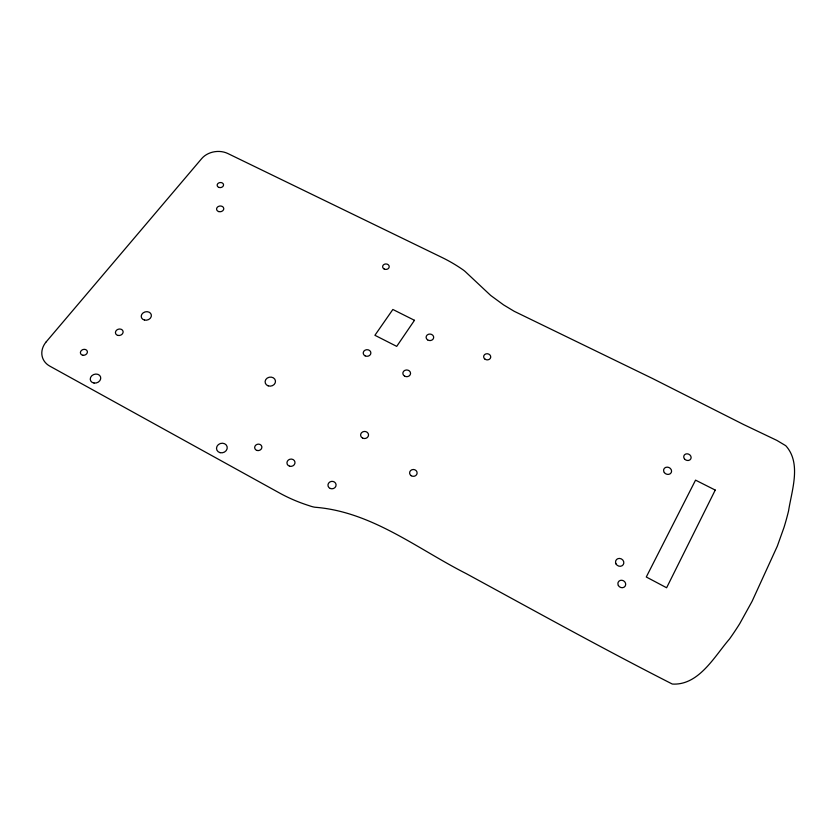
<?xml version="1.0" encoding="UTF-8"?>
<svg xmlns="http://www.w3.org/2000/svg" width="836" height="836" viewBox="0 0 836 836"><rect width="100%" height="100%" fill="white"/><g stroke="black" fill="none" stroke-linecap="round" stroke-linejoin="round"><path stroke-width="1.25" d="M46.262 341.778L201.727 158.568A18.915 14.766 -7.1 0 1 227.81 153.511L441.826 257.394A154.284 134.356 -1.9 0 1 462.977 269.788A24.652 20.649 4 0 1 466.049 272.337L490.648 295.411L503.565 304.889L514.255 311.326L652.634 378.551L743.538 424.5L776.853 440.394L785.506 445.557A14.734 12.279 27.7 0 1 785.934 445.891C801.62 463.468 791.702 490.471 788.567 510.89A349.072 310.375 5.3 0 1 784.011 527.411L777.302 546.19L752.076 601.345L739.787 623.583A352.907 317.492 4.1 0 1 729.483 639.028C714.508 656.291 698.969 685.415 672.625 684.067A16.271 14.64 42 0 1 672.05 683.911C602.746 648.642 534.403 610.708 466.039 573.517C417.049 548.667 371.675 511.632 314.89 507.233A27.128 24.662 -9.2 0 1 310.72 506.198L307.136 505.017A154.576 134.826 -2.2 0 1 279.475 492.979L49.805 366.126A21.224 17.274 -18.8 0 1 46.262 341.778M715.24 490.074L666.616 587.76L646.28 576.997L695.552 480.136L715.24 490.074M414.478 320.313L396.713 346.376L374.915 335.288L392.857 309.477L414.478 320.313M257.133 450.489A3.637 3.219 -13.1 0 0 261.814 446.539A3.637 3.219 -13.1 0 0 255.879 445.055A3.637 3.219 -13.1 0 0 257.133 450.489M384.152 269.004A3.302 2.748 0.2 0 0 389.221 266.809A3.302 2.748 0.2 0 0 384.393 264.249A3.302 2.748 0.2 0 0 384.152 269.004M218.656 211.571A3.626 2.884 -7.8 0 0 223.766 208.436A3.626 2.884 -7.8 0 0 218.102 206.607A3.626 2.884 -7.8 0 0 218.656 211.571M118.043 335.445A3.908 3.208 -15.9 0 0 123.059 331.286A3.908 3.208 -15.9 0 0 116.737 330.042A3.908 3.208 -15.9 0 0 118.043 335.445M144.492 320.073A5.141 4.222 -14.1 0 0 151.326 314.879A5.141 4.222 -14.1 0 0 143.092 312.894A5.141 4.222 -14.1 0 0 144.492 320.073M268.178 385.845A5.215 4.514 -9.5 0 0 275.462 380.934A5.215 4.514 -9.5 0 0 267.238 378.081A5.215 4.514 -9.5 0 0 268.178 385.845M94.04 383.055A5.35 4.431 -18.8 0 0 100.602 376.994A5.35 4.431 -18.8 0 0 91.845 375.698A5.35 4.431 -18.8 0 0 94.04 383.055M220.119 452.673A5.413 4.755 -15.8 0 0 227.152 446.811A5.413 4.755 -15.8 0 0 218.374 444.606A5.413 4.755 -15.8 0 0 220.119 452.673M664.338 472.58A4.086 3.543 24.4 0 0 671.235 472.612A4.086 3.543 24.4 0 0 667.18 467.136A4.086 3.543 24.4 0 0 664.338 472.58M616.059 563.997A4.243 3.835 29 0 0 623.259 564.634A4.243 3.835 29 0 0 619.706 558.438A4.243 3.835 29 0 0 616.059 563.997M404.666 376.169A3.856 3.365 1.4 0 0 410.56 373.462A3.856 3.365 1.4 0 0 404.896 370.348A3.856 3.365 1.4 0 0 404.666 376.169M365.133 355.864A3.825 3.302 -1.6 0 0 370.881 352.959A3.825 3.302 -1.6 0 0 365.144 350.138A3.825 3.302 -1.6 0 0 365.133 355.864M330.293 488.485A4.065 3.71 -8 0 0 336.072 484.671A4.065 3.71 -8 0 0 329.697 482.079A4.065 3.71 -8 0 0 330.293 488.485M289.559 466.195A4.044 3.637 -11.1 0 0 294.951 461.974A4.044 3.637 -11.1 0 0 288.399 460.009A4.044 3.637 -11.1 0 0 289.559 466.195M218.98 187.431A3.219 2.539 -7.3 0 0 223.546 184.693A3.219 2.539 -7.3 0 0 218.52 183.063A3.219 2.539 -7.3 0 0 218.98 187.431M82.889 355.258A3.574 2.926 -18.1 0 0 87.31 351.287A3.574 2.926 -18.1 0 0 81.479 350.399A3.574 2.926 -18.1 0 0 82.889 355.258M362.584 438.085A3.971 3.553 -3 0 0 368.54 434.95A3.971 3.553 -3 0 0 362.594 431.93A3.971 3.553 -3 0 0 362.584 438.085M427.562 339.844A3.783 3.25 3.1 0 0 433.644 337.817A3.783 3.25 3.1 0 0 428.471 334.275A3.783 3.25 3.1 0 0 427.562 339.844M484.964 359.135A3.563 3.083 7.6 0 0 490.701 357.38A3.563 3.083 7.6 0 0 485.883 353.889A3.563 3.083 7.6 0 0 484.964 359.135M684.433 458.818A3.793 3.26 24.5 0 0 690.818 458.849A3.793 3.26 24.5 0 0 687.014 453.802A3.793 3.26 24.5 0 0 684.433 458.818M411.228 475.726A3.762 3.428 2 0 0 417.112 473.218A3.762 3.428 2 0 0 411.751 469.811A3.762 3.428 2 0 0 411.228 475.726M618.368 585.513A4.013 3.637 31.3 0 0 625.15 586.172A4.013 3.637 31.3 0 0 621.848 580.257A4.013 3.637 31.3 0 0 618.368 585.513"/></g></svg>
